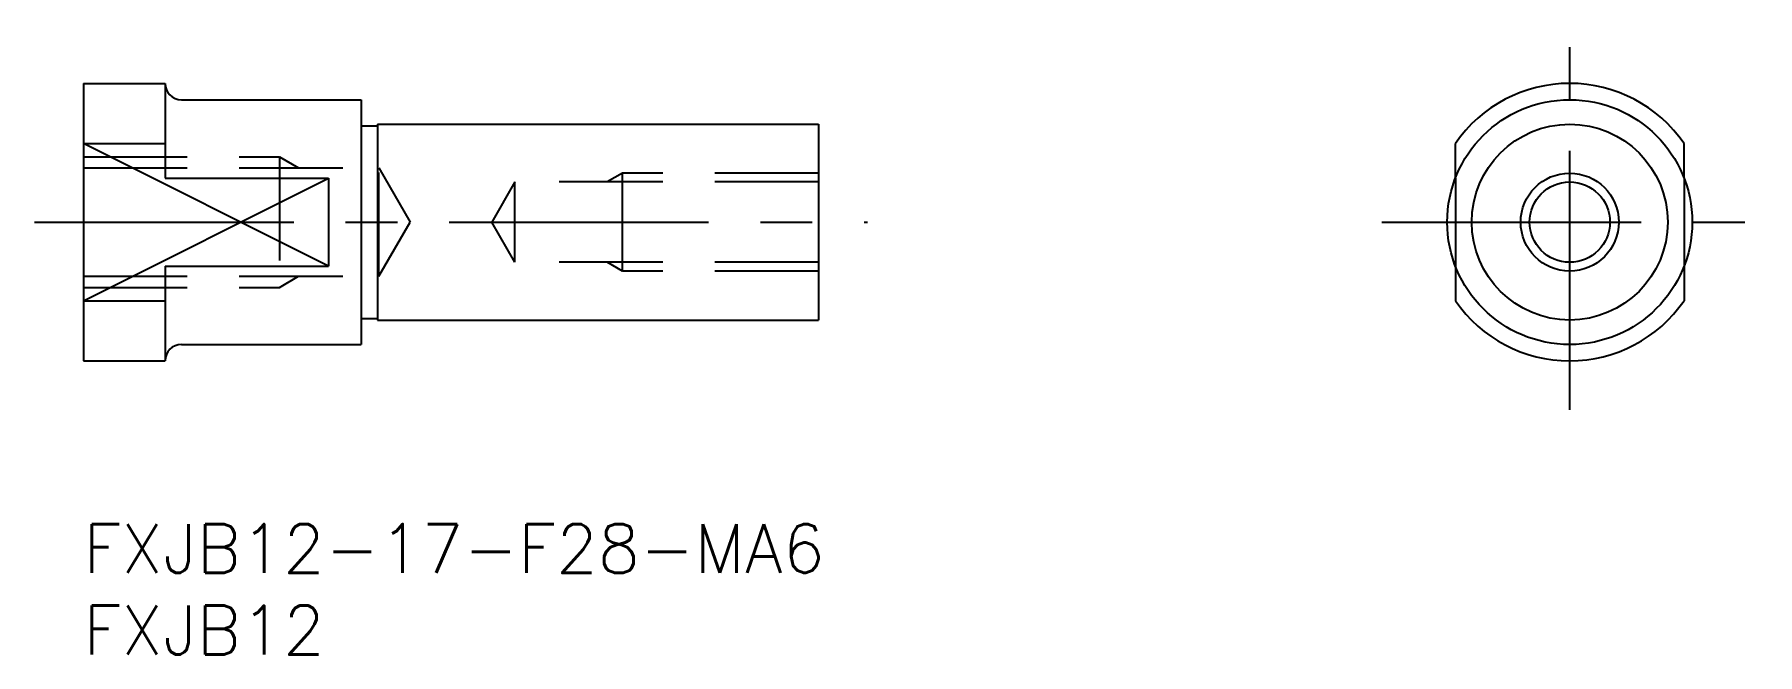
# Model space of a CAD drawing. Extents: x -3 to 102, y -8 to 30.
import ezdxf

# ---------------------------------------------------------------- set-up
doc = ezdxf.new("R2010")
doc.units = 0
doc.header["$LTSCALE"] = 0.5
doc.linetypes.add('CENTER', pattern=[50.8, 31.75, -6.35, 6.35, -6.35])
doc.linetypes.add('DASHED', pattern=[19.05, 12.7, -6.35])
for name, color, linetype in [('MSM_CENTER', 1, 'CENTER'), ('MSM_CONTINUOUS', 7, 'CONTINUOUS'), ('MSM_DASHED', 4, 'DASHED'), ('MSM_NARROW', 5, 'CONTINUOUS'), ('MSM_PART_NUMBER', 7, 'CONTINUOUS')]:
    doc.layers.add(name, color=color, linetype=linetype)
doc.styles.get("Standard").update_dxf_attribs({"font": 'txt.shx', "height": 3, "bigfont": 'bigfont.shx'})

msp = doc.modelspace()

# ---------------------------------------------------------------- linework, layer by layer
at = {"layer": 'MSM_CENTER'}
for p, q in [((91, 7), (91, 30)), ((-3, 18.5), (48, 18.5)), ((79.5, 18.5), (102.5, 18.5))]:
    msp.add_line(p, q, dxfattribs=at)
at = {"layer": 'MSM_CONTINUOUS'}
for p, q in [((0, 27), (0, 10)), ((0, 27), (5, 27)), ((5, 27), (5, 21.19)), ((6, 26), (17, 26)), ((17, 26), (17, 11)), ((17, 24.4), (18, 24.4)), ((18, 24.5), (45, 24.5)), ((18, 24.5), (18, 12.5)), ((45, 24.5), (45, 12.5)), ((0, 23.32), (5, 23.32)), ((84, 21.19), (84, 23.32)), ((98, 21.19), (98, 23.32)), ((5, 21.19), (15, 21.19)), ((15, 21.19), (15, 15.81)), ((5, 15.81), (15, 15.81)), ((5, 15.81), (5, 10)), ((84, 15.81), (84, 13.68)), ((98, 15.81), (98, 13.68)), ((0, 13.68), (5, 13.68)), ((17, 12.6), (18, 12.6)), ((18, 12.5), (45, 12.5)), ((6, 11), (17, 11)), ((0, 10), (5, 10))]:
    msp.add_line(p, q, dxfattribs=at)
for radius in [7.5, 6, 2.46]:
    msp.add_circle((91, 18.5), radius, dxfattribs=at)
for centre, radius, start, end in [((6, 27), 1, 180, 270), ((91, 18.5), 8.5, 34.5603, 145.4397), ((91, 18.5), 8.5, 214.5603, 325.4397), ((6, 10), 1, 90, 180)]:
    msp.add_arc(centre, radius, start, end, dxfattribs=at)
at = {"layer": 'MSM_DASHED'}
for p, q in [((0, 22.5), (12, 22.5)), ((12, 22.5), (13.17, 21.82)), ((12, 22.5), (12, 14.5)), ((0, 21.82), (18.08, 21.82)), ((18.08, 21.82), (20, 18.5)), ((18.08, 15.18), (18.08, 21.82)), ((33, 21.5), (32.06, 20.96)), ((45, 21.5), (33, 21.5)), ((33, 15.5), (33, 21.5)), ((84, 21.19), (84, 15.81)), ((98, 21.19), (98, 15.81)), ((26.42, 20.96), (25, 18.5)), ((45, 20.96), (26.42, 20.96)), ((26.42, 16.04), (26.42, 20.96)), ((18.08, 15.18), (20, 18.5)), ((26.42, 16.04), (25, 18.5)), ((45, 16.04), (26.42, 16.04)), ((33, 15.5), (32.06, 16.04)), ((0, 15.18), (18.08, 15.18)), ((12, 14.5), (13.17, 15.18)), ((45, 15.5), (33, 15.5)), ((0, 14.5), (12, 14.5))]:
    msp.add_line(p, q, dxfattribs=at)
at = {"layer": 'MSM_NARROW'}
for p, q in [((15, 15.81), (0, 23.32)), ((0, 13.68), (15, 21.19))]:
    msp.add_line(p, q, dxfattribs=at)
msp.add_circle((91, 18.5), 3, dxfattribs=at)

# ---------------------------------------------------------------- texts
at = {"layer": 'MSM_PART_NUMBER'}
for s, p in [('FXJB12-17-F28-MA6', (0, -3)), ('FXJB12', (0, -8))]:
    msp.add_text(s, height=3, dxfattribs=at).set_placement(p)

doc.saveas('drawing.dxf')
